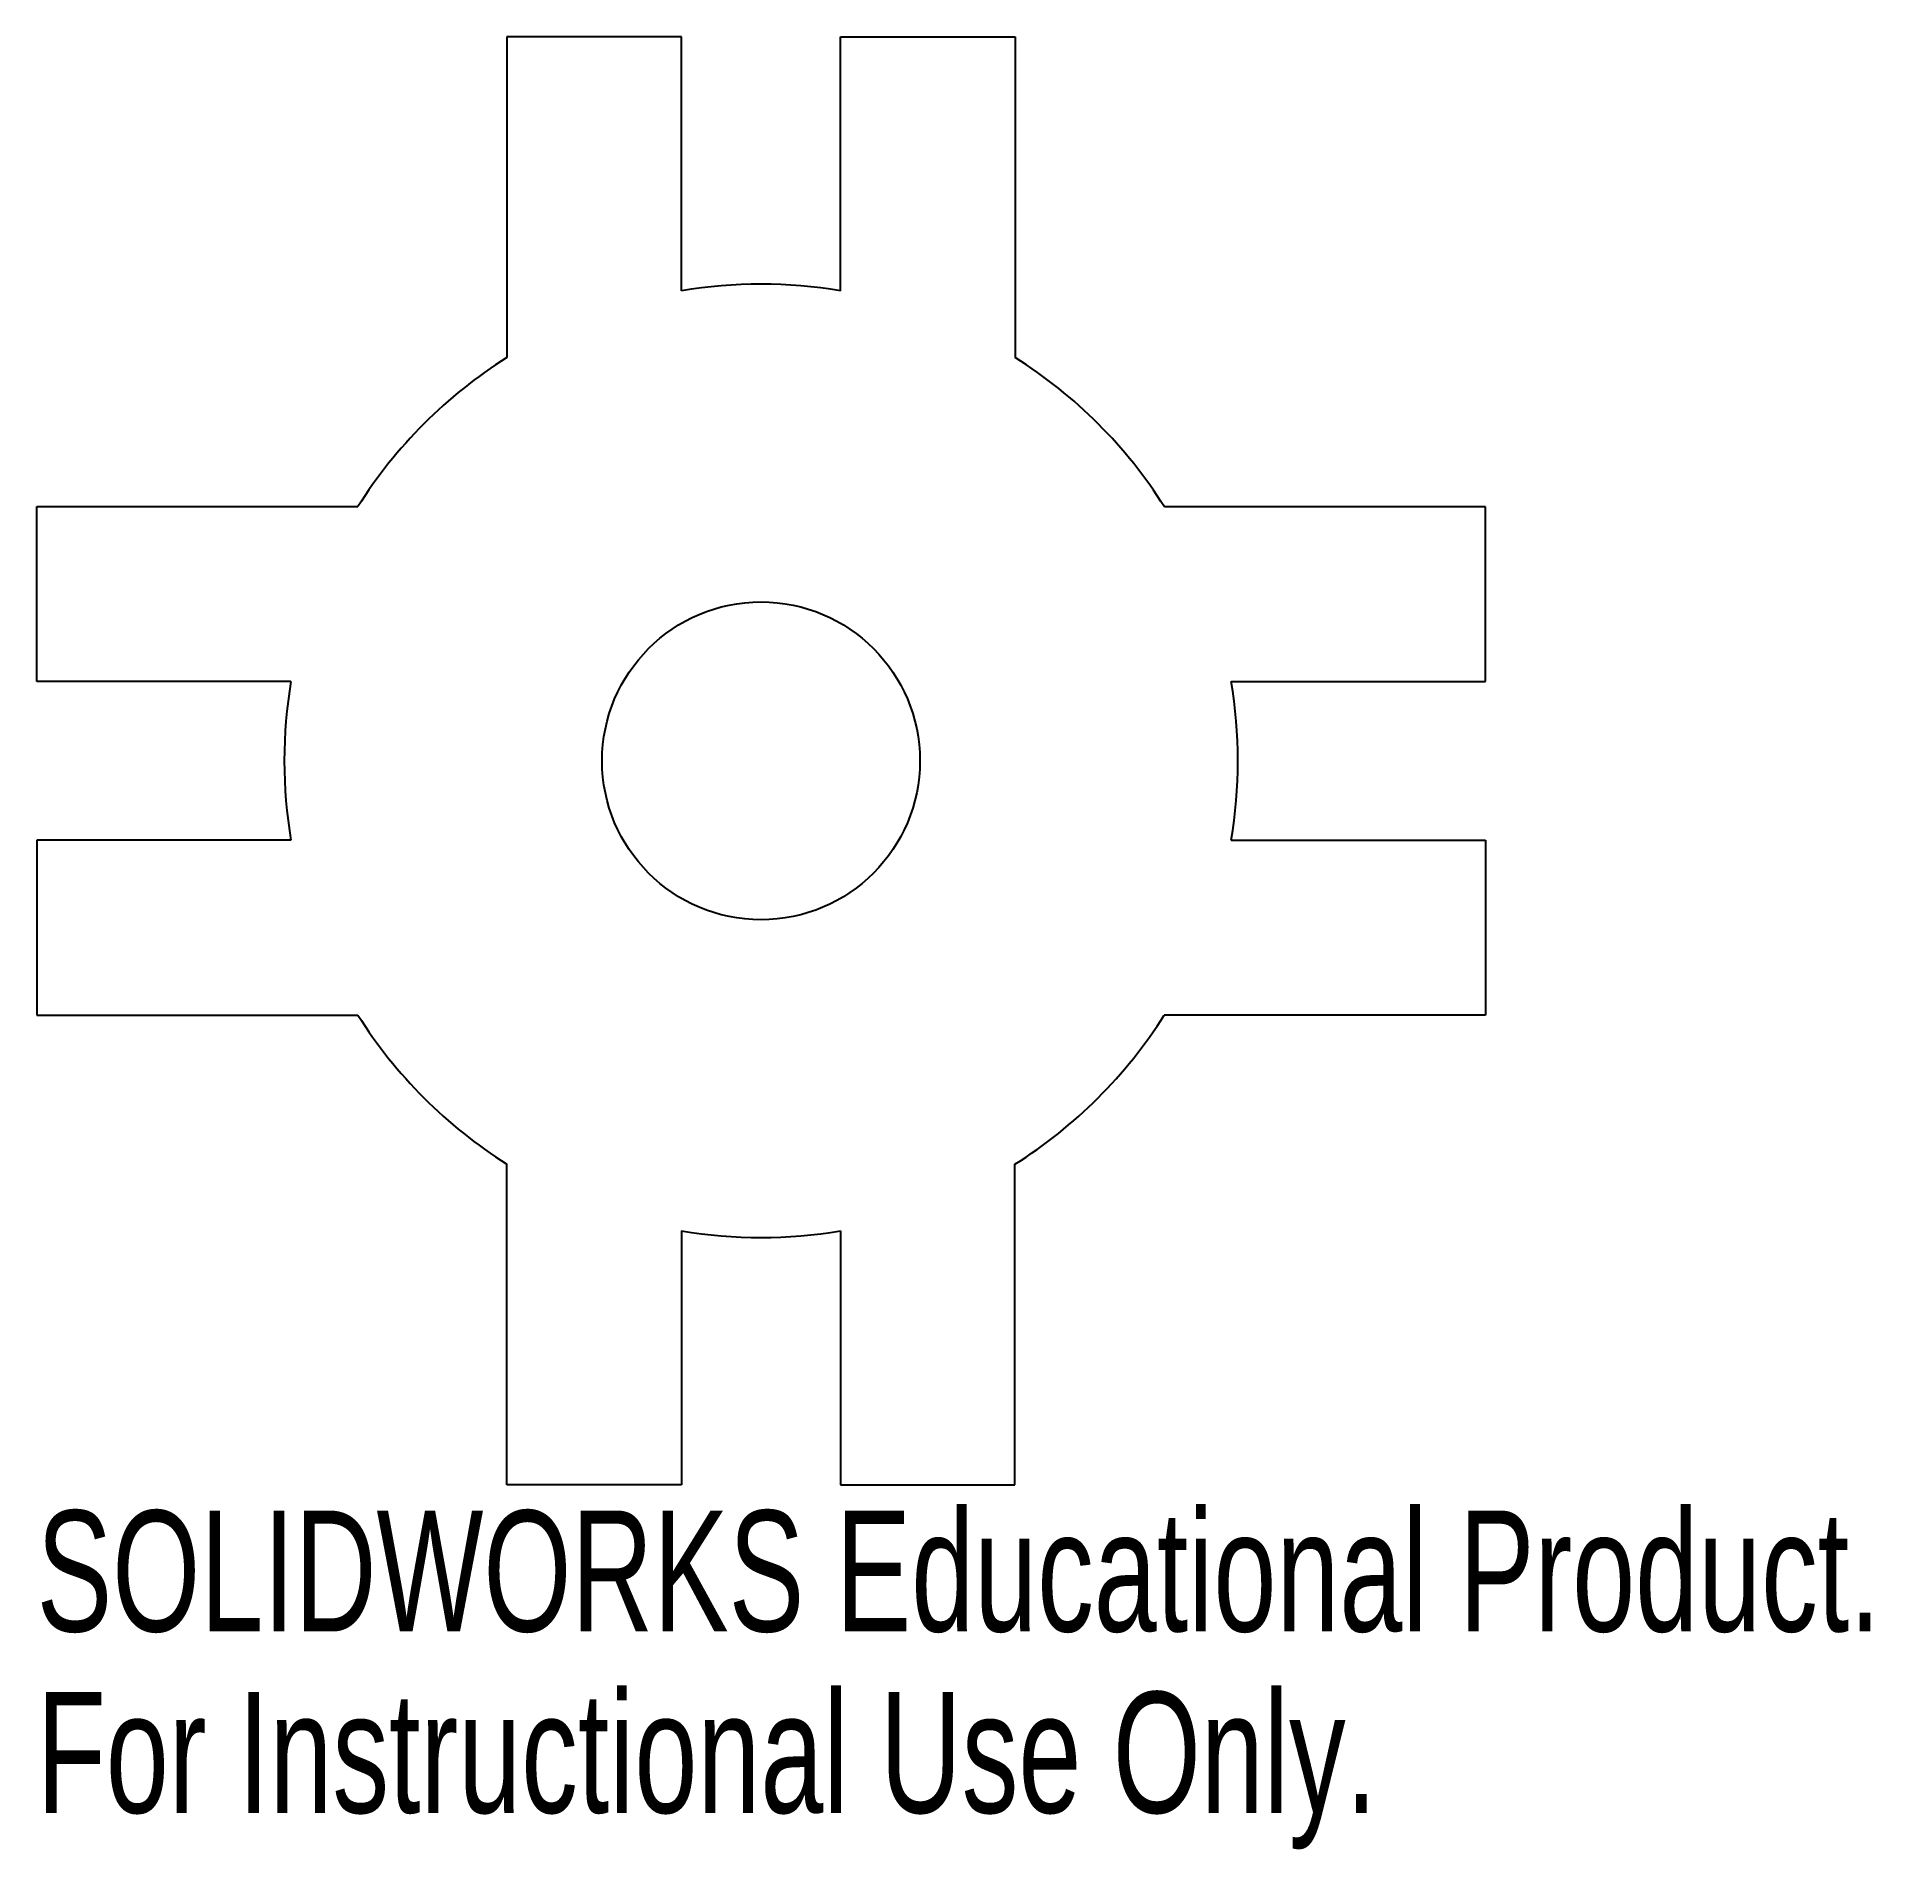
# Model space of a CAD drawing. Header units: inches. Extents: x -1.14 to 1.75, y -1.71 to 1.14.
import ezdxf

# ---------------------------------------------------------------- set-up
doc = ezdxf.new("R2010")
doc.units = ezdxf.units.IN
doc.header["$MEASUREMENT"] = 0
doc.styles.add('SLDTEXTSTYLE0', font='TXT', dxfattribs={"width": 0.7})

msp = doc.modelspace()

# ---------------------------------------------------------------- linework, layer by layer
at = {"color": 7, "linetype": 'Continuous', "lineweight": 25}
for p, q in [((-0.4, 1.1395), (-0.4, 0.6344)), ((-0.125, 1.1395), (-0.4, 1.1395)), ((-0.125, 0.7395), (-0.125, 1.1395)), ((0.125, 1.1395), (0.4, 1.1395)), ((0.125, 0.7395), (0.125, 1.1395)), ((0.4, 1.1395), (0.4, 0.6344)), ((-1.1395, 0.125), (-1.1395, 0.4)), ((-1.1395, 0.4), (-0.6344, 0.4)), ((1.1395, 0.3995), (0.6348, 0.3995)), ((1.1395, 0.125), (1.1395, 0.3995)), ((-0.7395, 0.125), (-1.1395, 0.125)), ((0.7395, 0.125), (1.1395, 0.125)), ((-1.1395, -0.125), (-1.1395, -0.4)), ((-0.7395, -0.125), (-1.1395, -0.125)), ((0.7395, -0.125), (1.1395, -0.125)), ((1.1395, -0.125), (1.1395, -0.4)), ((-1.1395, -0.4), (-0.6344, -0.4)), ((1.1395, -0.4), (0.6344, -0.4)), ((-0.4, -1.1395), (-0.4, -0.6344)), ((0.3994, -1.1395), (0.3994, -0.6348)), ((-0.125, -0.7395), (-0.125, -1.1395)), ((0.125, -0.7395), (0.125, -1.1395)), ((-0.125, -1.1395), (-0.4, -1.1395)), ((0.125, -1.1395), (0.3994, -1.1395))]:
    msp.add_line(p, q, dxfattribs=at)
msp.add_circle((0, 0), 0.25, dxfattribs=at)
for start, end in [(80.4059, 99.5941), (122.231, 147.769), (32.1834, 57.769), (170.4059, 189.5941), (350.4059, 9.5941), (212.231, 237.769), (302.175, 327.769), (260.4059, 279.5941)]:
    msp.add_arc((0, 0), 0.75, start, end, dxfattribs=at)

# ---------------------------------------------------------------- texts
at = {"color": 7, "linetype": 'Continuous', "char_height": 0.1903, "attachment_point": 1, "style": 'SLDTEXTSTYLE0'}
for s, insert in [('SOLIDWORKS Educational Product.', (-1.1395, -1.1797)), ('For Instructional Use Only.', (-1.1395, -1.4651))]:
    msp.add_mtext(s, dxfattribs=dict(at, insert=insert))

doc.saveas('drawing.dxf')
